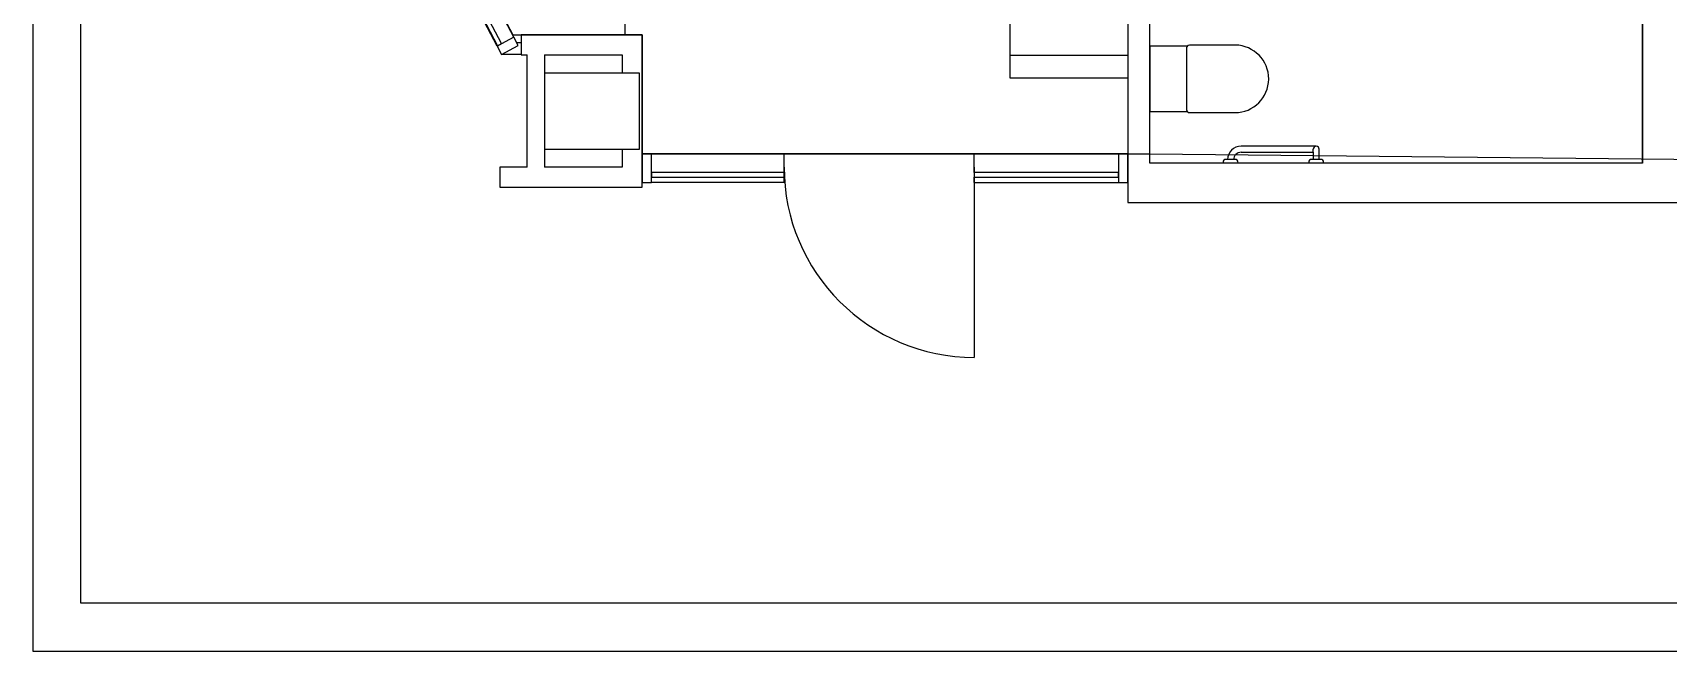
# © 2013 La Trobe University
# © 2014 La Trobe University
# Model space of a CAD drawing. Extents: x 14785 to 50894, y -3296 to 56414.
# Drawn here: x 21842 to 30440, y -516 to 2736 of the extents above; entities that cross this region are included whole.
import ezdxf

# ---------------------------------------------------------------- set-up
doc = ezdxf.new("R2010")
doc.units = 0
doc.header["$MEASUREMENT"] = 0
for name, color, linetype in [('A-Column__Concrete', 7, 'CONTINUOUS'), ('A-Door', 252, 'CONTINUOUS'), ('A-Furniture', 252, 'CONTINUOUS'), ('A-Joinery__Built-In', 252, 'CONTINUOUS'), ('A-Wall__Brick', 7, 'CONTINUOUS'), ('A-Wall__Stud', 252, 'CONTINUOUS'), ('A-Window', 7, 'CONTINUOUS'), ('GROS$', 7, 'CONTINUOUS'), ('H-Fixtures__Sanitary', 252, 'CONTINUOUS'), ('RM$', 7, 'CONTINUOUS')]:
    doc.layers.add(name, color=color, linetype=linetype)

msp = doc.modelspace()

# ---------------------------------------------------------------- linework, layer by layer
at = {"layer": 'A-Column__Concrete'}
for p, q in [((24532.1, 2523.9), (24532.1, 2123.9)), ((25032.1, 2523.9), (24532.1, 2523.9)), ((25032.1, 2123.9), (25032.1, 2523.9)), ((24532.1, 2123.9), (25032.1, 2123.9))]:
    msp.add_line(p, q, dxfattribs=at)
at = {"layer": 'A-Door'}
msp.add_line((26792, 2028.9), (26792, 1028.9), dxfattribs=at)
at = {"layer": 'A-Door', "color": 252}
msp.add_arc((26792, 2028.9), 1000, 180, 270, dxfattribs=at)
at = {"layer": 'A-Furniture'}
msp.add_line((24956.7, 2723.9), (24956.7, 7432.9), dxfattribs=at)
at = {"layer": 'A-Joinery__Built-In'}
msp.add_line((26979.1, 6323.9), (26979.1, 2616.9), dxfattribs=at)
at = {"layer": 'A-Wall__Brick'}
for p, q in [((27599.1, 6323.9), (27599.1, 2616.9)), ((27714.1, 2050.4), (27714.1, 6313.9)), ((30304.1, 2050.4), (30304.1, 6313.9)), ((25045.1, 2723.9), (24410.5, 2723.9)), ((24410.5, 2723.9), (24410.5, 2618.9)), ((25045.1, 1923.9), (25045.1, 2723.9)), ((24410.5, 2618.9), (24442.1, 2618.9)), ((24442.1, 2028.9), (24442.1, 2618.9)), ((24532.1, 2618.9), (24940.1, 2618.9)), ((24532.1, 2618.9), (24532.1, 2523.9)), ((24940.1, 2618.9), (24940.1, 2523.9)), ((26979.1, 2616.9), (27599.1, 2616.9)), ((26979.1, 2616.9), (26979.1, 2498.9)), ((26979.1, 2498.9), (27599.1, 2498.9)), ((27599.1, 2498.9), (27599.1, 1842.4)), ((24532.1, 2123.9), (24532.1, 2028.9)), ((24940.1, 2123.9), (24940.1, 2028.9)), ((24442.1, 2028.9), (24297.1, 2028.9)), ((24297.1, 2028.9), (24297.1, 1923.9)), ((24940.1, 2028.9), (24532.1, 2028.9)), ((30304.1, 2050.4), (27714.1, 2050.4)), ((24297.1, 1923.9), (25045.1, 1923.9)), ((27599.1, 1842.4), (34032.1, 1842.4))]:
    msp.add_line(p, q, dxfattribs=at)
at = {"layer": 'A-Wall__Stud'}
for p, q in [((21842.1, 41888.9), (21842.1, -516.1)), ((22094.5, -263.1), (22094.5, 41888.9)), ((47642.1, -263.7), (22094.5, -263.7)), ((21842.1, -516.1), (47642.1, -516.1))]:
    msp.add_line(p, q, dxfattribs=at)
at = {"layer": 'A-Window'}
for p, q in [((24283, 2665.7), (23785.1, 3611.7)), ((24371.5, 2712.2), (23898.1, 3611.7)), ((23800, 3589.8), (24285.7, 2667.1)), ((24306.9, 2678.2), (23821.2, 3601)), ((24285.7, 2667.1), (24306.9, 2678.2)), ((24386.3, 2684.1), (24410.5, 2684.1)), ((24410.5, 2620.7), (24306.7, 2620.7)), ((25095.1, 2098.9), (25792, 2098.9)), ((25792, 2000.9), (25792, 2098.9)), ((26792, 2000.9), (26792, 2098.9)), ((26792, 2098.9), (27549.1, 2098.9)), ((27599.1, 2098.9), (27549.1, 2098.9)), ((27549.1, 2098.9), (27549.1, 1948.9)), ((27599.1, 1948.9), (27599.1, 2098.9)), ((25792, 2000.9), (25095.1, 2000.9)), ((25095.1, 2000.9), (25095.1, 1976.9)), ((25792, 1976.9), (25792, 2000.9)), ((27549.1, 2000.9), (26792, 2000.9)), ((26792, 2000.9), (26792, 1976.9)), ((27549.1, 1976.9), (27549.1, 2000.9)), ((25095.1, 1976.9), (25792, 1976.9)), ((25792, 1948.9), (25095.1, 1948.9)), ((25792, 1948.9), (25792, 1976.9)), ((26792, 1976.9), (27549.1, 1976.9)), ((26792, 1948.9), (26792, 1976.9)), ((26792, 1948.9), (27549.1, 1948.9)), ((27549.1, 1948.9), (27599.1, 1948.9))]:
    msp.add_line(p, q, dxfattribs=at)
at = {"layer": 'A-Window', "extrusion": (0, 0, -1)}
for p, q in [((24371.5, 2712.2), (24283, 2665.7)), ((24283, 2665.7), (24306.3, 2621.4)), ((24306.3, 2621.4), (24394.8, 2668)), ((24394.8, 2668), (24371.5, 2712.2)), ((25095.1, 2098.9), (25045.1, 2098.9)), ((25045.1, 2098.9), (25045.1, 1948.9)), ((25095.1, 1948.9), (25095.1, 2098.9)), ((25045.1, 1948.9), (25095.1, 1948.9))]:
    msp.add_line(p, q, dxfattribs=at)
at = {"layer": 'GROS$', "flags": 128}
msp.add_lwpolyline([(23897.9, 13195.7), (24356.8, 12323.9), (23893.8, 11444.2), (24357.1, 10563.9), (23898.1, 9691.7), (24365.4, 8803.9), (25045.1, 8803.9), (25045.1, 8203.9), (24532.1, 8203.9), (24532.1, 8017.1), (24480.8, 8017.1), (24173.3, 7432.9), (24064.9, 7432.9), (23897.9, 7115.7), (24314.7, 6323.9), (24356.8, 6243.9), (23893.8, 5364.2), (24357.1, 4483.9), (23898.1, 3611.7), (24365.4, 2723.9), (25045.1, 2723.9), (25045.1, 2098.9), (27714.1, 2098.9), (31503.3, 2060.4)], dxfattribs=at)
at = {"layer": 'H-Fixtures__Sanitary'}
for p, q in [((28164, 2670.6), (27922.6, 2670.6)), ((27910.8, 2664.9), (27714.1, 2664.9)), ((27714.1, 2664.9), (27714.1, 2321.4)), ((27907.6, 2655.6), (27907.6, 2330.6)), ((27714.1, 2321.4), (27910.8, 2321.4)), ((27922.6, 2315.6), (28161.9, 2315.6)), ((28123.1, 2068.4), (28109.3, 2068.4)), ((28155.1, 2068.4), (28123.1, 2068.4)), ((28168.8, 2068.4), (28155.1, 2068.4)), ((28589.1, 2139.4), (28195.1, 2139.4)), ((28195.1, 2107.4), (28573.1, 2107.4)), ((28573.1, 2068.4), (28559.3, 2068.4)), ((28573.1, 2107.4), (28573.1, 2123.4)), ((28573.1, 2107.4), (28573.1, 2123.4)), ((28573.1, 2107.4), (28573.1, 2068.4)), ((28605.1, 2068.4), (28573.1, 2068.4)), ((28605.1, 2068.4), (28605.1, 2123.4)), ((28618.8, 2068.4), (28605.1, 2068.4)), ((28100.9, 2060.8), (28099.8, 2050.4)), ((28178.4, 2050.4), (28177.3, 2060.8)), ((28550.9, 2060.8), (28549.8, 2050.4)), ((28628.4, 2050.4), (28627.3, 2060.8))]:
    msp.add_line(p, q, dxfattribs=at)
for centre, radius, start, end in [((27922.6, 2655.6), 15, 133.24063, 180), ((27922.6, 2655.6), 15, 90, 141.86466), ((28162, 2493.1), 177.5, 269.9664, 89.34765), ((27922.6, 2330.6), 15, 180, 225.15598), ((27922.6, 2330.6), 15, 218.13534, 270), ((28109.3, 2059.9), 8.5, 90, 174), ((28195.1, 2067.4), 72, 90, 179.2042), ((28195.1, 2067.4), 40, 90, 178.56746), ((28168.8, 2059.9), 8.5, 6, 90), ((28559.3, 2059.9), 8.5, 90, 174), ((28589.1, 2123.4), 16, 90, 180), ((28589.1, 2123.4), 16, 90, 180), ((28589.1, 2123.4), 16, 0, 90), ((28618.8, 2059.9), 8.5, 6, 90)]:
    msp.add_arc(centre, radius, start, end, dxfattribs=at)
at = {"layer": 'RM$', "flags": 128}
msp.add_lwpolyline([(27599.1, 6323.9), (27599.1, 2098.9), (25045.1, 2098.9), (25045.1, 2723.9), (24410.5, 2723.9), (24365.5, 2723.7), (23898.1, 3611.7), (24357.1, 4483.9), (23893.8, 5364.2), (24356.8, 6243.9), (24314.7, 6323.9), (23897.9, 7115.7), (24064.9, 7432.9), (25045.1, 7432.9), (26979.1, 6429.1), (26979.1, 6323.9)], close=True, dxfattribs=at)
at = {"layer": 'RM$'}
msp.add_lwpolyline([(27714.1, 6313.9), (30304.1, 6313.9), (30304.1, 2050.4), (27714.1, 2050.4)], close=True, dxfattribs=at)

doc.saveas('drawing.dxf')
